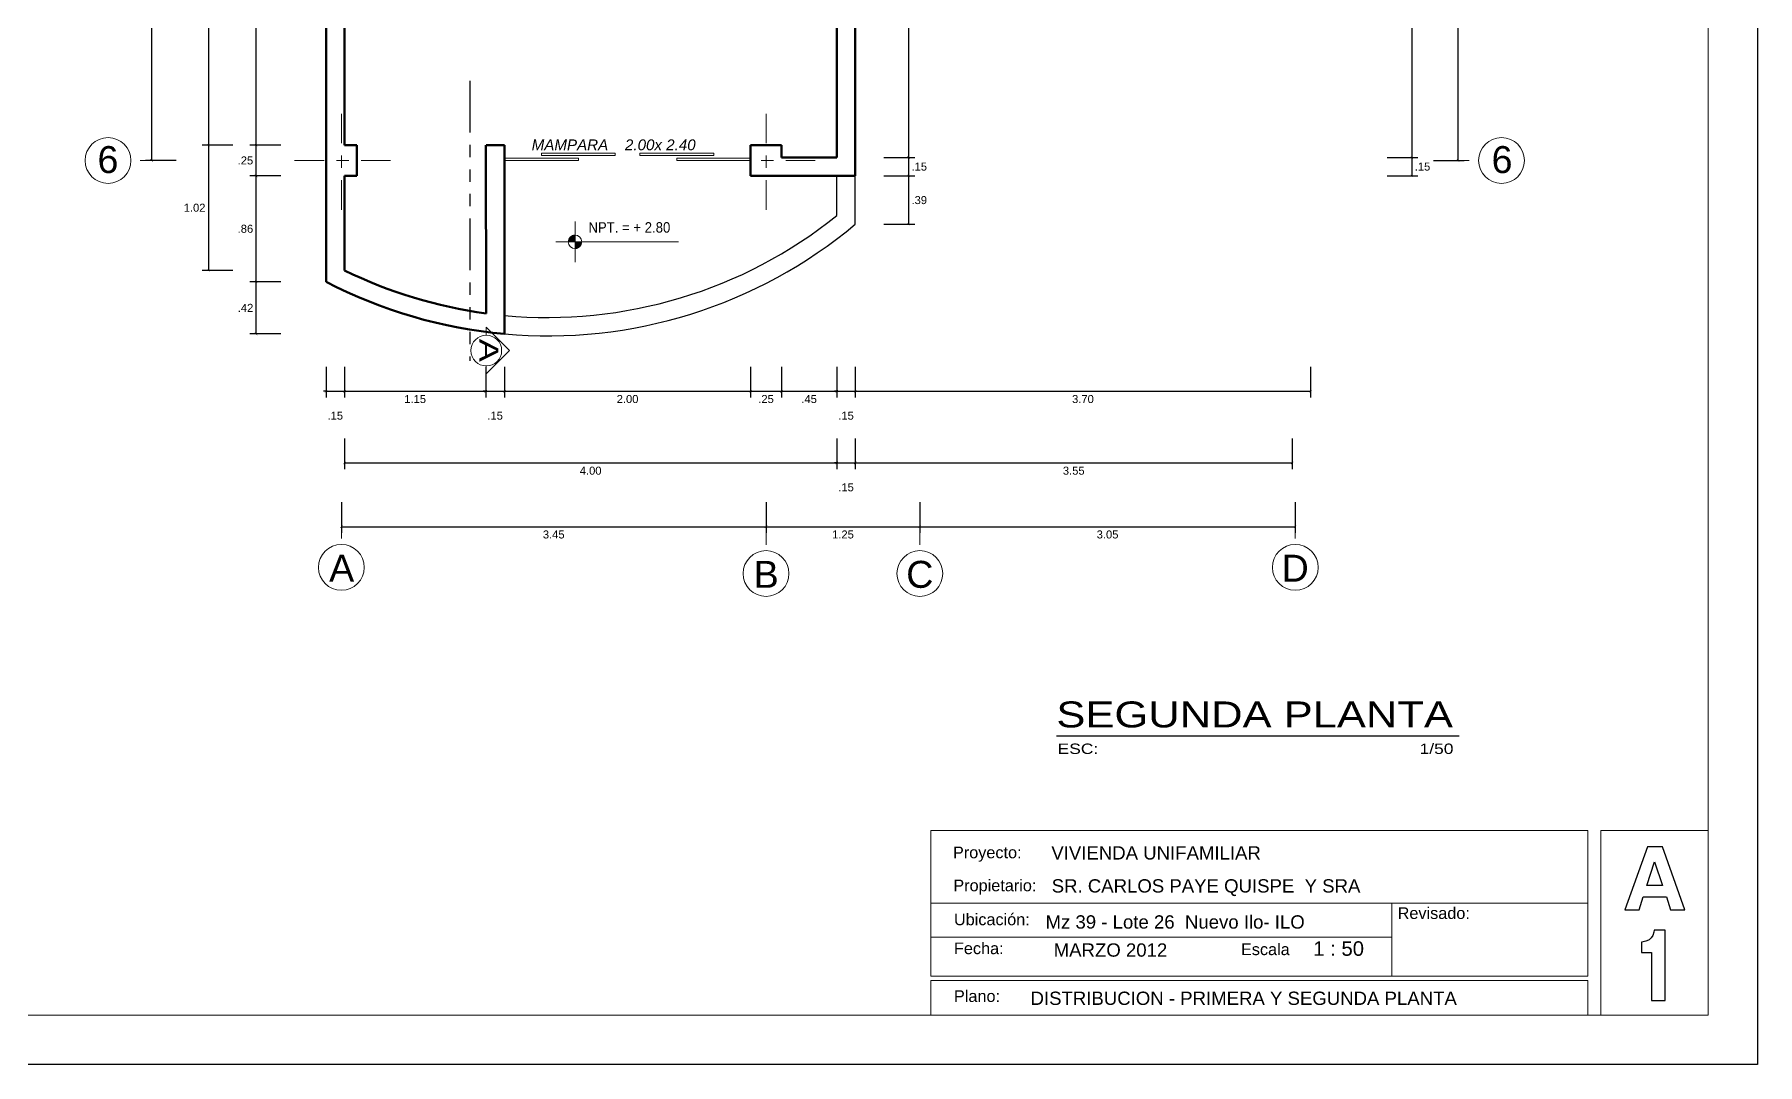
# Model space of a CAD drawing. Header units: millimetres. Extents: x 2033 to 2295, y 1536 to 1691.
# Drawn here: x 2119.31 to 2133.31, y 1610.58 to 1618.94 of the extents above; entities that cross this region are included whole.
import ezdxf

# ---------------------------------------------------------------- set-up
doc = ezdxf.new("R2010")
doc.units = ezdxf.units.MM
doc.linetypes.add('ACAD_ISO06W100', pattern=[36, 24, -3, 0, -3, 0, -3, 0, -3])
doc.linetypes.add('ACAD_ISO10W100', pattern=[18, 12, -3, 0, -3])
doc.layers.get('Defpoints').update_dxf_attribs({"color": 164})
for name, color, linetype, lineweight in [('cotas', 251, 'Continuous', 15), ('Detalles', 245, 'Continuous', 13), ('Ejes', 65, 'ACAD_ISO10W100', 15), ('muroalto', 12, 'Continuous', 50), ('MUROS BAJOS', 80, 'Continuous', 25), ('NPT', 63, 'Continuous', 15), ('Texto S.', 7, 'Continuous', 30), ('TEXTOS', 7, 'Continuous', 5), ('UNO', 254, 'Continuous', 9)]:
    doc.layers.add(name, color=color, linetype=linetype, lineweight=lineweight)
doc.styles.add('ARDELG', font='arial.ttf', dxfattribs={"width": 0.9, "height": 0.1})
doc.styles.add('ARIAL', font='arial.ttf', dxfattribs={"width": 1.3, "height": 0.1})
doc.styles.add('Comic- Taller', font='comic.ttf', dxfattribs={"height": 0.09})
doc.styles.add('Micky-Arial', font='arial.ttf', dxfattribs={"width": 1.5, "height": 0.125})
doc.styles.add('Sta. Luisa 75 delg', font='arial.ttf', dxfattribs={"width": 1.2, "height": 0.1})
doc.styles.get("Standard").update_dxf_attribs({"font": 'arial.ttf'})
doc.dimstyles.new('Aritek', dxfattribs={"dimtxt": 0.065, "dimasz": 0.02, "dimexe": 0.05, "dimexo": 0.15, "dimgap": 0.03, "dimtad": 2, "dimtih": 1, "dimtoh": 1, "dimzin": 4, "dimdsep": 46, "dimtxsty": 'Standard', "dimblk": 'ARCHTICK', "dimcen": 0.1, "dimclrt": 7, "dimadec": 0, "dimazin": 0, "dimtfac": 1, "dimtmove": 2, "dimatfit": 1, "dimldrblk": 'DOTSMALL', "dimfxl": 0.2, "dimfxlon": 1, "dimarcsym": 0})

# ---------------------------------------------------------------- blocks, each defined once
blk = doc.blocks.new('_ArchTick')
at = {"color": 0, "linetype": 'ByBlock', "const_width": 0.15}
blk.add_lwpolyline([(-0.5, -0.5), (0.5, 0.5)], dxfattribs=at)
blk = doc.blocks.new('*D63')
at = {"layer": 'cotas', "color": 0, "lineweight": -2, "transparency": 16777216}
for p, q in [((2121.31, 1616.936), (2121.06, 1616.936)), ((2121.11, 1616.512), (2121.11, 1616.936)), ((2121.31, 1616.512), (2121.06, 1616.512))]:
    blk.add_line(p, q, dxfattribs=at)
at = {"layer": 'Defpoints', "color": 0, "transparency": 16777216}
for p in [(2121.11, 1616.936), (2121.678, 1616.936), (2123.128, 1616.512)]:
    blk.add_point(p, dxfattribs=at)
at = {"layer": 'cotas', "color": 0, "lineweight": -2, "transparency": 16777216, "xscale": 0.02, "yscale": 0.02, "zscale": 0.02}
for p, rotation in [((2121.11, 1616.936), 90), ((2121.11, 1616.512), 270)]:
    blk.add_blockref('_ArchTick', p, dxfattribs=dict(at, rotation=rotation))
at = {"layer": 'cotas', "color": 7, "transparency": 16777216, "insert": (2121.024, 1616.724), "char_height": 0.065, "attachment_point": 5}
blk.add_mtext('.42', dxfattribs=at)
blk = doc.blocks.new('_DotSmall')
at = {"color": 0, "linetype": 'ByBlock', "const_width": 0.5}
blk.add_lwpolyline([(-0.0625, 0, 1), (0.0625, 0, 1)], format="xyb", close=True, dxfattribs=at)
blk = doc.blocks.new('*D64')
at = {"layer": 'cotas', "color": 0, "lineweight": -2, "transparency": 16777216}
for p, q in [((2121.31, 1617.796), (2121.06, 1617.796)), ((2121.11, 1616.936), (2121.11, 1617.796)), ((2121.31, 1616.936), (2121.06, 1616.936))]:
    blk.add_line(p, q, dxfattribs=at)
at = {"layer": 'Defpoints', "color": 0, "transparency": 16777216}
for p in [(2121.11, 1617.796), (2121.828, 1617.796), (2121.678, 1616.936)]:
    blk.add_point(p, dxfattribs=at)
at = {"layer": 'cotas', "color": 0, "lineweight": -2, "transparency": 16777216, "xscale": 0.02, "yscale": 0.02, "zscale": 0.02}
for p, rotation in [((2121.11, 1617.796), 90), ((2121.11, 1616.936), 270)]:
    blk.add_blockref('_ArchTick', p, dxfattribs=dict(at, rotation=rotation))
at = {"layer": 'cotas', "color": 7, "transparency": 16777216, "insert": (2121.023, 1617.366), "char_height": 0.065, "attachment_point": 5}
blk.add_mtext('.86', dxfattribs=at)
blk = doc.blocks.new('*D65')
at = {"layer": 'cotas', "color": 0, "lineweight": -2, "transparency": 16777216}
for p, q in [((2121.31, 1618.046), (2121.06, 1618.046)), ((2121.11, 1617.796), (2121.11, 1618.046)), ((2121.31, 1617.796), (2121.06, 1617.796))]:
    blk.add_line(p, q, dxfattribs=at)
at = {"layer": 'Defpoints', "color": 0, "transparency": 16777216}
for p in [(2121.11, 1618.046), (2121.878, 1618.046), (2121.828, 1617.796)]:
    blk.add_point(p, dxfattribs=at)
at = {"layer": 'cotas', "color": 0, "lineweight": -2, "transparency": 16777216, "xscale": 0.02, "yscale": 0.02, "zscale": 0.02}
for p, rotation in [((2121.11, 1618.046), 90), ((2121.11, 1617.796), 270)]:
    blk.add_blockref('_ArchTick', p, dxfattribs=dict(at, rotation=rotation))
at = {"layer": 'cotas', "color": 7, "transparency": 16777216, "insert": (2121.023, 1617.921), "char_height": 0.065, "attachment_point": 5}
blk.add_mtext('.25', dxfattribs=at)
blk = doc.blocks.new('*D66')
at = {"layer": 'cotas', "color": 0, "lineweight": -2, "transparency": 16777216}
for p, q in [((2121.31, 1620.976), (2121.06, 1620.976)), ((2121.11, 1618.046), (2121.11, 1620.976)), ((2121.31, 1618.046), (2121.06, 1618.046))]:
    blk.add_line(p, q, dxfattribs=at)
at = {"layer": 'Defpoints', "color": 0, "transparency": 16777216}
for p in [(2121.11, 1620.976), (2121.932, 1620.976), (2121.878, 1618.046)]:
    blk.add_point(p, dxfattribs=at)
at = {"layer": 'cotas', "color": 0, "lineweight": -2, "transparency": 16777216, "xscale": 0.02, "yscale": 0.02, "zscale": 0.02}
for p, rotation in [((2121.11, 1620.976), 90), ((2121.11, 1618.046), 270)]:
    blk.add_blockref('_ArchTick', p, dxfattribs=dict(at, rotation=rotation))
at = {"layer": 'cotas', "color": 7, "transparency": 16777216, "insert": (2120.995, 1619.511), "char_height": 0.065, "attachment_point": 5}
blk.add_mtext('2.93', dxfattribs=at)
blk = doc.blocks.new('*D93')
at = {"layer": 'cotas', "color": 0, "lineweight": -2, "transparency": 16777216}
for p, q in [((2126.211, 1620.476), (2126.461, 1620.476)), ((2126.411, 1620.476), (2126.411, 1617.946)), ((2126.211, 1617.946), (2126.461, 1617.946))]:
    blk.add_line(p, q, dxfattribs=at)
at = {"layer": 'Defpoints', "color": 0, "transparency": 16777216}
for p in [(2125.978, 1620.476), (2125.828, 1617.946), (2126.411, 1617.946)]:
    blk.add_point(p, dxfattribs=at)
at = {"layer": 'cotas', "color": 0, "lineweight": -2, "transparency": 16777216, "xscale": 0.02, "yscale": 0.02, "zscale": 0.02}
for p, rotation in [((2126.411, 1620.476), 90), ((2126.411, 1617.946), 270)]:
    blk.add_blockref('_ArchTick', p, dxfattribs=dict(at, rotation=rotation))
at = {"layer": 'cotas', "color": 7, "transparency": 16777216, "insert": (2126.526, 1619.211), "char_height": 0.065, "attachment_point": 5}
blk.add_mtext('2.53', dxfattribs=at)
blk = doc.blocks.new('*D94')
at = {"layer": 'cotas', "color": 0, "lineweight": -2, "transparency": 16777216}
for p, q in [((2126.211, 1617.946), (2126.461, 1617.946)), ((2126.411, 1617.946), (2126.411, 1617.796)), ((2126.211, 1617.796), (2126.461, 1617.796))]:
    blk.add_line(p, q, dxfattribs=at)
at = {"layer": 'Defpoints', "color": 0, "transparency": 16777216}
for p in [(2125.828, 1617.946), (2125.978, 1617.796), (2126.411, 1617.796)]:
    blk.add_point(p, dxfattribs=at)
at = {"layer": 'cotas', "color": 0, "lineweight": -2, "transparency": 16777216, "xscale": 0.02, "yscale": 0.02, "zscale": 0.02}
for p, rotation in [((2126.411, 1617.946), 90), ((2126.411, 1617.796), 270)]:
    blk.add_blockref('_ArchTick', p, dxfattribs=dict(at, rotation=rotation))
at = {"layer": 'cotas', "color": 7, "transparency": 16777216, "insert": (2126.498, 1617.871), "char_height": 0.065, "attachment_point": 5}
blk.add_mtext('.15', dxfattribs=at)
blk = doc.blocks.new('*D95')
at = {"layer": 'cotas', "color": 0, "lineweight": -2, "transparency": 16777216}
for p, q in [((2126.211, 1617.796), (2126.461, 1617.796)), ((2126.411, 1617.796), (2126.411, 1617.403)), ((2126.211, 1617.403), (2126.461, 1617.403))]:
    blk.add_line(p, q, dxfattribs=at)
at = {"layer": 'Defpoints', "color": 0, "transparency": 16777216}
for p in [(2125.978, 1617.796), (2125.978, 1617.403), (2126.411, 1617.403)]:
    blk.add_point(p, dxfattribs=at)
at = {"layer": 'cotas', "color": 0, "lineweight": -2, "transparency": 16777216, "xscale": 0.02, "yscale": 0.02, "zscale": 0.02}
for p, rotation in [((2126.411, 1617.796), 90), ((2126.411, 1617.403), 270)]:
    blk.add_blockref('_ArchTick', p, dxfattribs=dict(at, rotation=rotation))
at = {"layer": 'cotas', "color": 7, "transparency": 16777216, "insert": (2126.498, 1617.599), "char_height": 0.065, "attachment_point": 5}
blk.add_mtext('.39', dxfattribs=at)
blk = doc.blocks.new('*D162')
at = {"layer": 'cotas', "color": 0, "lineweight": -2, "transparency": 16777216}
for p, q in [((2120.922, 1625.236), (2120.672, 1625.236)), ((2120.722, 1625.236), (2120.722, 1618.046)), ((2120.922, 1618.046), (2120.672, 1618.046))]:
    blk.add_line(p, q, dxfattribs=at)
at = {"layer": 'Defpoints', "color": 0, "transparency": 16777216}
for p in [(2121.928, 1625.236), (2120.722, 1618.046), (2121.828, 1618.046)]:
    blk.add_point(p, dxfattribs=at)
at = {"layer": 'cotas', "color": 0, "lineweight": -2, "transparency": 16777216, "xscale": 0.02, "yscale": 0.02, "zscale": 0.02}
for p, rotation in [((2120.722, 1625.236), 90), ((2120.722, 1618.046), 270)]:
    blk.add_blockref('_ArchTick', p, dxfattribs=dict(at, rotation=rotation))
at = {"layer": 'cotas', "color": 7, "transparency": 16777216, "insert": (2120.607, 1621.641), "char_height": 0.065, "attachment_point": 5}
blk.add_mtext('7.19', dxfattribs=at)
blk = doc.blocks.new('*D163')
at = {"layer": 'cotas', "color": 0, "lineweight": -2, "transparency": 16777216}
for p, q in [((2120.922, 1618.046), (2120.672, 1618.046)), ((2120.722, 1618.046), (2120.722, 1617.028)), ((2120.922, 1617.028), (2120.672, 1617.028))]:
    blk.add_line(p, q, dxfattribs=at)
at = {"layer": 'Defpoints', "color": 0, "transparency": 16777216}
for p in [(2121.828, 1618.046), (2120.722, 1617.028), (2121.828, 1617.028)]:
    blk.add_point(p, dxfattribs=at)
at = {"layer": 'cotas', "color": 0, "lineweight": -2, "transparency": 16777216, "xscale": 0.02, "yscale": 0.02, "zscale": 0.02}
for p, rotation in [((2120.722, 1618.046), 90), ((2120.722, 1617.028), 270)]:
    blk.add_blockref('_ArchTick', p, dxfattribs=dict(at, rotation=rotation))
at = {"layer": 'cotas', "color": 7, "transparency": 16777216, "insert": (2120.61, 1617.537), "char_height": 0.065, "attachment_point": 5}
blk.add_mtext('1.02', dxfattribs=at)
blk = doc.blocks.new('*D175')
at = {"layer": 'cotas', "color": 0, "lineweight": -2, "transparency": 16777216}
for p, q in [((2130.3, 1620.476), (2130.55, 1620.476)), ((2130.5, 1620.476), (2130.5, 1617.946)), ((2130.3, 1617.946), (2130.55, 1617.946))]:
    blk.add_line(p, q, dxfattribs=at)
at = {"layer": 'Defpoints', "color": 0, "transparency": 16777216}
for p in [(2129.528, 1620.476), (2125.828, 1617.946), (2130.5, 1617.946)]:
    blk.add_point(p, dxfattribs=at)
at = {"layer": 'cotas', "color": 0, "lineweight": -2, "transparency": 16777216, "xscale": 0.02, "yscale": 0.02, "zscale": 0.02}
for p, rotation in [((2130.5, 1620.476), 90), ((2130.5, 1617.946), 270)]:
    blk.add_blockref('_ArchTick', p, dxfattribs=dict(at, rotation=rotation))
at = {"layer": 'cotas', "color": 7, "transparency": 16777216, "insert": (2130.615, 1619.211), "char_height": 0.065, "attachment_point": 5}
blk.add_mtext('2.53', dxfattribs=at)
blk = doc.blocks.new('*D176')
at = {"layer": 'cotas', "color": 0, "lineweight": -2, "transparency": 16777216}
for p, q in [((2130.3, 1617.946), (2130.55, 1617.946)), ((2130.5, 1617.946), (2130.5, 1617.796)), ((2130.3, 1617.796), (2130.55, 1617.796))]:
    blk.add_line(p, q, dxfattribs=at)
at = {"layer": 'Defpoints', "color": 0, "transparency": 16777216}
for p in [(2125.828, 1617.946), (2125.978, 1617.796), (2130.5, 1617.796)]:
    blk.add_point(p, dxfattribs=at)
at = {"layer": 'cotas', "color": 0, "lineweight": -2, "transparency": 16777216, "xscale": 0.02, "yscale": 0.02, "zscale": 0.02}
for p, rotation in [((2130.5, 1617.946), 90), ((2130.5, 1617.796), 270)]:
    blk.add_blockref('_ArchTick', p, dxfattribs=dict(at, rotation=rotation))
at = {"layer": 'cotas', "color": 7, "transparency": 16777216, "insert": (2130.587, 1617.871), "char_height": 0.065, "attachment_point": 5}
blk.add_mtext('.15', dxfattribs=at)
blk = doc.blocks.new('*D211')
at = {"layer": 'cotas', "color": 0, "lineweight": -2, "transparency": 16777216}
for p, q in [((2121.678, 1616.246), (2121.678, 1615.996)), ((2121.828, 1616.246), (2121.828, 1615.996)), ((2121.678, 1616.046), (2121.658, 1616.046)), ((2121.678, 1616.046), (2121.828, 1616.046)), ((2121.828, 1616.046), (2121.848, 1616.046))]:
    blk.add_line(p, q, dxfattribs=at)
at = {"layer": 'Defpoints', "color": 0, "transparency": 16777216}
for p in [(2121.828, 1617.028), (2121.678, 1616.936), (2121.828, 1616.046)]:
    blk.add_point(p, dxfattribs=at)
at = {"layer": 'cotas', "color": 0, "lineweight": -2, "transparency": 16777216, "xscale": 0.02, "yscale": 0.02, "zscale": 0.02}
blk.add_blockref('_ArchTick', (2121.678, 1616.046), dxfattribs=at)
at = {"layer": 'cotas', "color": 0, "lineweight": -2, "transparency": 16777216, "xscale": 0.02, "yscale": 0.02, "zscale": 0.02, "rotation": 180}
blk.add_blockref('_ArchTick', (2121.828, 1616.046), dxfattribs=at)
at = {"layer": 'cotas', "color": 7, "transparency": 16777216, "insert": (2121.753, 1615.848), "char_height": 0.065, "attachment_point": 5}
blk.add_mtext('.15', dxfattribs=at)
blk = doc.blocks.new('*D212')
at = {"layer": 'cotas', "color": 0, "lineweight": -2, "transparency": 16777216}
for p, q in [((2121.828, 1616.246), (2121.828, 1615.996)), ((2122.976, 1616.246), (2122.976, 1615.996)), ((2121.828, 1616.046), (2122.976, 1616.046))]:
    blk.add_line(p, q, dxfattribs=at)
at = {"layer": 'Defpoints', "color": 0, "transparency": 16777216}
for p in [(2122.976, 1618.046), (2121.828, 1617.028), (2122.976, 1616.046)]:
    blk.add_point(p, dxfattribs=at)
at = {"layer": 'cotas', "color": 0, "lineweight": -2, "transparency": 16777216, "xscale": 0.02, "yscale": 0.02, "zscale": 0.02, "rotation": 180}
blk.add_blockref('_ArchTick', (2121.828, 1616.046), dxfattribs=at)
at = {"layer": 'cotas', "color": 0, "lineweight": -2, "transparency": 16777216, "xscale": 0.02, "yscale": 0.02, "zscale": 0.02}
blk.add_blockref('_ArchTick', (2122.976, 1616.046), dxfattribs=at)
at = {"layer": 'cotas', "color": 7, "transparency": 16777216, "insert": (2122.402, 1615.983), "char_height": 0.065, "attachment_point": 5}
blk.add_mtext('1.15', dxfattribs=at)
blk = doc.blocks.new('*D213')
at = {"layer": 'cotas', "color": 0, "lineweight": -2, "transparency": 16777216}
for p, q in [((2122.976, 1616.246), (2122.976, 1615.996)), ((2123.128, 1616.246), (2123.128, 1615.996)), ((2122.976, 1616.046), (2122.956, 1616.046)), ((2122.976, 1616.046), (2123.128, 1616.046)), ((2123.128, 1616.046), (2123.148, 1616.046))]:
    blk.add_line(p, q, dxfattribs=at)
at = {"layer": 'Defpoints', "color": 0, "transparency": 16777216}
for p in [(2122.976, 1618.046), (2123.128, 1618.046), (2123.128, 1616.046)]:
    blk.add_point(p, dxfattribs=at)
at = {"layer": 'cotas', "color": 0, "lineweight": -2, "transparency": 16777216, "xscale": 0.02, "yscale": 0.02, "zscale": 0.02}
blk.add_blockref('_ArchTick', (2122.976, 1616.046), dxfattribs=at)
at = {"layer": 'cotas', "color": 0, "lineweight": -2, "transparency": 16777216, "xscale": 0.02, "yscale": 0.02, "zscale": 0.02, "rotation": 180}
blk.add_blockref('_ArchTick', (2123.128, 1616.046), dxfattribs=at)
at = {"layer": 'cotas', "color": 7, "transparency": 16777216, "insert": (2123.052, 1615.848), "char_height": 0.065, "attachment_point": 5}
blk.add_mtext('.15', dxfattribs=at)
blk = doc.blocks.new('*D214')
at = {"layer": 'cotas', "color": 0, "lineweight": -2, "transparency": 16777216}
for p, q in [((2123.128, 1616.246), (2123.128, 1615.996)), ((2125.128, 1616.246), (2125.128, 1615.996)), ((2123.128, 1616.046), (2125.128, 1616.046))]:
    blk.add_line(p, q, dxfattribs=at)
at = {"layer": 'Defpoints', "color": 0, "transparency": 16777216}
for p in [(2123.128, 1618.046), (2125.128, 1617.796), (2125.128, 1616.046)]:
    blk.add_point(p, dxfattribs=at)
at = {"layer": 'cotas', "color": 0, "lineweight": -2, "transparency": 16777216, "xscale": 0.02, "yscale": 0.02, "zscale": 0.02, "rotation": 180}
blk.add_blockref('_ArchTick', (2123.128, 1616.046), dxfattribs=at)
at = {"layer": 'cotas', "color": 0, "lineweight": -2, "transparency": 16777216, "xscale": 0.02, "yscale": 0.02, "zscale": 0.02}
blk.add_blockref('_ArchTick', (2125.128, 1616.046), dxfattribs=at)
at = {"layer": 'cotas', "color": 7, "transparency": 16777216, "insert": (2124.128, 1615.983), "char_height": 0.065, "attachment_point": 5}
blk.add_mtext('2.00', dxfattribs=at)
blk = doc.blocks.new('*D215')
at = {"layer": 'cotas', "color": 0, "lineweight": -2, "transparency": 16777216}
for p, q in [((2125.128, 1616.246), (2125.128, 1615.996)), ((2125.378, 1616.246), (2125.378, 1615.996)), ((2125.128, 1616.046), (2125.378, 1616.046))]:
    blk.add_line(p, q, dxfattribs=at)
at = {"layer": 'Defpoints', "color": 0, "transparency": 16777216}
for p in [(2125.378, 1618.046), (2125.128, 1617.796), (2125.378, 1616.046)]:
    blk.add_point(p, dxfattribs=at)
at = {"layer": 'cotas', "color": 0, "lineweight": -2, "transparency": 16777216, "xscale": 0.02, "yscale": 0.02, "zscale": 0.02, "rotation": 180}
blk.add_blockref('_ArchTick', (2125.128, 1616.046), dxfattribs=at)
at = {"layer": 'cotas', "color": 0, "lineweight": -2, "transparency": 16777216, "xscale": 0.02, "yscale": 0.02, "zscale": 0.02}
blk.add_blockref('_ArchTick', (2125.378, 1616.046), dxfattribs=at)
at = {"layer": 'cotas', "color": 7, "transparency": 16777216, "insert": (2125.253, 1615.983), "char_height": 0.065, "attachment_point": 5}
blk.add_mtext('.25', dxfattribs=at)
blk = doc.blocks.new('*D216')
at = {"layer": 'cotas', "color": 0, "lineweight": -2, "transparency": 16777216}
for p, q in [((2125.378, 1616.246), (2125.378, 1615.996)), ((2125.828, 1616.246), (2125.828, 1615.996)), ((2125.378, 1616.046), (2125.828, 1616.046))]:
    blk.add_line(p, q, dxfattribs=at)
at = {"layer": 'Defpoints', "color": 0, "transparency": 16777216}
for p in [(2125.378, 1618.046), (2125.828, 1617.946), (2125.828, 1616.046)]:
    blk.add_point(p, dxfattribs=at)
at = {"layer": 'cotas', "color": 0, "lineweight": -2, "transparency": 16777216, "xscale": 0.02, "yscale": 0.02, "zscale": 0.02, "rotation": 180}
blk.add_blockref('_ArchTick', (2125.378, 1616.046), dxfattribs=at)
at = {"layer": 'cotas', "color": 0, "lineweight": -2, "transparency": 16777216, "xscale": 0.02, "yscale": 0.02, "zscale": 0.02}
blk.add_blockref('_ArchTick', (2125.828, 1616.046), dxfattribs=at)
at = {"layer": 'cotas', "color": 7, "transparency": 16777216, "insert": (2125.603, 1615.983), "char_height": 0.065, "attachment_point": 5}
blk.add_mtext('.45', dxfattribs=at)
blk = doc.blocks.new('*D217')
at = {"layer": 'cotas', "color": 0, "lineweight": -2, "transparency": 16777216}
for p, q in [((2125.828, 1616.246), (2125.828, 1615.996)), ((2125.978, 1616.246), (2125.978, 1615.996)), ((2125.828, 1616.046), (2125.808, 1616.046)), ((2125.828, 1616.046), (2125.978, 1616.046)), ((2125.978, 1616.046), (2125.998, 1616.046))]:
    blk.add_line(p, q, dxfattribs=at)
at = {"layer": 'Defpoints', "color": 0, "transparency": 16777216}
for p in [(2125.828, 1617.946), (2125.978, 1617.796), (2125.978, 1616.046)]:
    blk.add_point(p, dxfattribs=at)
at = {"layer": 'cotas', "color": 0, "lineweight": -2, "transparency": 16777216, "xscale": 0.02, "yscale": 0.02, "zscale": 0.02}
blk.add_blockref('_ArchTick', (2125.828, 1616.046), dxfattribs=at)
at = {"layer": 'cotas', "color": 0, "lineweight": -2, "transparency": 16777216, "xscale": 0.02, "yscale": 0.02, "zscale": 0.02, "rotation": 180}
blk.add_blockref('_ArchTick', (2125.978, 1616.046), dxfattribs=at)
at = {"layer": 'cotas', "color": 7, "transparency": 16777216, "insert": (2125.903, 1615.848), "char_height": 0.065, "attachment_point": 5}
blk.add_mtext('.15', dxfattribs=at)
blk = doc.blocks.new('*D218')
at = {"layer": 'cotas', "color": 0, "lineweight": -2, "transparency": 16777216}
for p, q in [((2125.978, 1616.246), (2125.978, 1615.996)), ((2129.678, 1616.246), (2129.678, 1615.996)), ((2125.978, 1616.046), (2129.678, 1616.046))]:
    blk.add_line(p, q, dxfattribs=at)
at = {"layer": 'Defpoints', "color": 0, "transparency": 16777216}
for p in [(2129.678, 1620.476), (2125.978, 1617.796), (2129.678, 1616.046)]:
    blk.add_point(p, dxfattribs=at)
at = {"layer": 'cotas', "color": 0, "lineweight": -2, "transparency": 16777216, "xscale": 0.02, "yscale": 0.02, "zscale": 0.02, "rotation": 180}
blk.add_blockref('_ArchTick', (2125.978, 1616.046), dxfattribs=at)
at = {"layer": 'cotas', "color": 0, "lineweight": -2, "transparency": 16777216, "xscale": 0.02, "yscale": 0.02, "zscale": 0.02}
blk.add_blockref('_ArchTick', (2129.678, 1616.046), dxfattribs=at)
at = {"layer": 'cotas', "color": 7, "transparency": 16777216, "insert": (2127.828, 1615.983), "char_height": 0.065, "attachment_point": 5}
blk.add_mtext('3.70', dxfattribs=at)
blk = doc.blocks.new('*D219')
at = {"layer": 'cotas', "color": 0, "lineweight": -2, "transparency": 16777216}
for p, q in [((2121.828, 1615.664), (2121.828, 1615.414)), ((2125.828, 1615.664), (2125.828, 1615.414)), ((2121.828, 1615.464), (2125.828, 1615.464))]:
    blk.add_line(p, q, dxfattribs=at)
at = {"layer": 'Defpoints', "color": 0, "transparency": 16777216}
for p in [(2125.828, 1617.946), (2121.828, 1617.028), (2125.828, 1615.464)]:
    blk.add_point(p, dxfattribs=at)
at = {"layer": 'cotas', "color": 0, "lineweight": -2, "transparency": 16777216, "xscale": 0.02, "yscale": 0.02, "zscale": 0.02, "rotation": 180}
blk.add_blockref('_ArchTick', (2121.828, 1615.464), dxfattribs=at)
at = {"layer": 'cotas', "color": 0, "lineweight": -2, "transparency": 16777216, "xscale": 0.02, "yscale": 0.02, "zscale": 0.02}
blk.add_blockref('_ArchTick', (2125.828, 1615.464), dxfattribs=at)
at = {"layer": 'cotas', "color": 7, "transparency": 16777216, "insert": (2123.828, 1615.401), "char_height": 0.065, "attachment_point": 5}
blk.add_mtext('4.00', dxfattribs=at)
blk = doc.blocks.new('*D220')
at = {"layer": 'cotas', "color": 0, "lineweight": -2, "transparency": 16777216}
for p, q in [((2125.828, 1615.664), (2125.828, 1615.414)), ((2125.978, 1615.664), (2125.978, 1615.414)), ((2125.828, 1615.464), (2125.808, 1615.464)), ((2125.828, 1615.464), (2125.978, 1615.464)), ((2125.978, 1615.464), (2125.998, 1615.464))]:
    blk.add_line(p, q, dxfattribs=at)
at = {"layer": 'Defpoints', "color": 0, "transparency": 16777216}
for p in [(2125.828, 1617.946), (2125.978, 1617.796), (2125.978, 1615.464)]:
    blk.add_point(p, dxfattribs=at)
at = {"layer": 'cotas', "color": 0, "lineweight": -2, "transparency": 16777216, "xscale": 0.02, "yscale": 0.02, "zscale": 0.02}
blk.add_blockref('_ArchTick', (2125.828, 1615.464), dxfattribs=at)
at = {"layer": 'cotas', "color": 0, "lineweight": -2, "transparency": 16777216, "xscale": 0.02, "yscale": 0.02, "zscale": 0.02, "rotation": 180}
blk.add_blockref('_ArchTick', (2125.978, 1615.464), dxfattribs=at)
at = {"layer": 'cotas', "color": 7, "transparency": 16777216, "insert": (2125.903, 1615.266), "char_height": 0.065, "attachment_point": 5}
blk.add_mtext('.15', dxfattribs=at)
blk = doc.blocks.new('*D221')
at = {"layer": 'cotas', "color": 0, "lineweight": -2, "transparency": 16777216}
for p, q in [((2125.978, 1615.664), (2125.978, 1615.414)), ((2129.528, 1615.664), (2129.528, 1615.414)), ((2125.978, 1615.464), (2129.528, 1615.464))]:
    blk.add_line(p, q, dxfattribs=at)
at = {"layer": 'Defpoints', "color": 0, "transparency": 16777216}
for p in [(2129.528, 1620.626), (2125.978, 1617.796), (2129.528, 1615.464)]:
    blk.add_point(p, dxfattribs=at)
at = {"layer": 'cotas', "color": 0, "lineweight": -2, "transparency": 16777216, "xscale": 0.02, "yscale": 0.02, "zscale": 0.02, "rotation": 180}
blk.add_blockref('_ArchTick', (2125.978, 1615.464), dxfattribs=at)
at = {"layer": 'cotas', "color": 0, "lineweight": -2, "transparency": 16777216, "xscale": 0.02, "yscale": 0.02, "zscale": 0.02}
blk.add_blockref('_ArchTick', (2129.528, 1615.464), dxfattribs=at)
at = {"layer": 'cotas', "color": 7, "transparency": 16777216, "insert": (2127.753, 1615.401), "char_height": 0.065, "attachment_point": 5}
blk.add_mtext('3.55', dxfattribs=at)
blk = doc.blocks.new('*D226')
at = {"layer": 'cotas', "color": 0, "lineweight": -2, "transparency": 16777216}
for p, q in [((2120.461, 1621.101), (2120.211, 1621.101)), ((2120.261, 1621.101), (2120.261, 1617.921)), ((2120.461, 1617.921), (2120.211, 1617.921))]:
    blk.add_line(p, q, dxfattribs=at)
at = {"layer": 'Defpoints', "color": 0, "transparency": 16777216}
for p in [(2121.403, 1621.101), (2120.261, 1617.921), (2121.403, 1617.921)]:
    blk.add_point(p, dxfattribs=at)
at = {"layer": 'cotas', "color": 0, "lineweight": -2, "transparency": 16777216, "xscale": 0.02, "yscale": 0.02, "zscale": 0.02}
for p, rotation in [((2120.261, 1621.101), 90), ((2120.261, 1617.921), 270)]:
    blk.add_blockref('_ArchTick', p, dxfattribs=dict(at, rotation=rotation))
at = {"layer": 'cotas', "color": 7, "transparency": 16777216, "insert": (2120.146, 1619.511), "char_height": 0.065, "attachment_point": 5}
blk.add_mtext('3.18', dxfattribs=at)
blk = doc.blocks.new('*D234')
at = {"layer": 'cotas', "color": 0, "lineweight": -2, "transparency": 16777216}
for p, q in [((2130.675, 1621.101), (2130.925, 1621.101)), ((2130.875, 1621.101), (2130.875, 1617.921)), ((2130.675, 1617.921), (2130.925, 1617.921))]:
    blk.add_line(p, q, dxfattribs=at)
at = {"layer": 'Defpoints', "color": 0, "transparency": 16777216}
for p in [(2129.953, 1621.101), (2125.653, 1617.921), (2130.875, 1617.921)]:
    blk.add_point(p, dxfattribs=at)
at = {"layer": 'cotas', "color": 0, "lineweight": -2, "transparency": 16777216, "xscale": 0.02, "yscale": 0.02, "zscale": 0.02}
for p, rotation in [((2130.875, 1621.101), 90), ((2130.875, 1617.921), 270)]:
    blk.add_blockref('_ArchTick', p, dxfattribs=dict(at, rotation=rotation))
at = {"layer": 'cotas', "color": 7, "transparency": 16777216, "insert": (2130.99, 1619.511), "char_height": 0.065, "attachment_point": 5}
blk.add_mtext('3.18', dxfattribs=at)
blk = doc.blocks.new('*D235')
at = {"layer": 'cotas', "color": 0, "lineweight": -2, "transparency": 16777216}
for p, q in [((2121.803, 1615.146), (2121.803, 1614.896)), ((2125.253, 1615.146), (2125.253, 1614.896)), ((2121.803, 1614.946), (2125.253, 1614.946))]:
    blk.add_line(p, q, dxfattribs=at)
at = {"layer": 'Defpoints', "color": 0, "transparency": 16777216}
for p in [(2121.803, 1617.521), (2125.253, 1617.521), (2125.253, 1614.946)]:
    blk.add_point(p, dxfattribs=at)
at = {"layer": 'cotas', "color": 0, "lineweight": -2, "transparency": 16777216, "xscale": 0.02, "yscale": 0.02, "zscale": 0.02, "rotation": 180}
blk.add_blockref('_ArchTick', (2121.803, 1614.946), dxfattribs=at)
at = {"layer": 'cotas', "color": 0, "lineweight": -2, "transparency": 16777216, "xscale": 0.02, "yscale": 0.02, "zscale": 0.02}
blk.add_blockref('_ArchTick', (2125.253, 1614.946), dxfattribs=at)
at = {"layer": 'cotas', "color": 7, "transparency": 16777216, "insert": (2123.528, 1614.883), "char_height": 0.065, "attachment_point": 5}
blk.add_mtext('3.45', dxfattribs=at)
blk = doc.blocks.new('*D236')
at = {"layer": 'cotas', "color": 0, "lineweight": -2, "transparency": 16777216}
for p, q in [((2125.253, 1615.146), (2125.253, 1614.896)), ((2126.503, 1615.146), (2126.503, 1614.896)), ((2125.253, 1614.946), (2126.503, 1614.946))]:
    blk.add_line(p, q, dxfattribs=at)
at = {"layer": 'Defpoints', "color": 0, "transparency": 16777216}
for p in [(2126.503, 1620.701), (2125.253, 1617.521), (2126.503, 1614.946)]:
    blk.add_point(p, dxfattribs=at)
at = {"layer": 'cotas', "color": 0, "lineweight": -2, "transparency": 16777216, "xscale": 0.02, "yscale": 0.02, "zscale": 0.02, "rotation": 180}
blk.add_blockref('_ArchTick', (2125.253, 1614.946), dxfattribs=at)
at = {"layer": 'cotas', "color": 0, "lineweight": -2, "transparency": 16777216, "xscale": 0.02, "yscale": 0.02, "zscale": 0.02}
blk.add_blockref('_ArchTick', (2126.503, 1614.946), dxfattribs=at)
at = {"layer": 'cotas', "color": 7, "transparency": 16777216, "insert": (2125.878, 1614.883), "char_height": 0.065, "attachment_point": 5}
blk.add_mtext('1.25', dxfattribs=at)
blk = doc.blocks.new('*D237')
at = {"layer": 'cotas', "color": 0, "lineweight": -2, "transparency": 16777216}
for p, q in [((2126.503, 1615.146), (2126.503, 1614.896)), ((2129.553, 1615.146), (2129.553, 1614.896)), ((2126.503, 1614.946), (2129.553, 1614.946))]:
    blk.add_line(p, q, dxfattribs=at)
at = {"layer": 'Defpoints', "color": 0, "transparency": 16777216}
for p in [(2126.503, 1620.701), (2129.553, 1620.701), (2129.553, 1614.946)]:
    blk.add_point(p, dxfattribs=at)
at = {"layer": 'cotas', "color": 0, "lineweight": -2, "transparency": 16777216, "xscale": 0.02, "yscale": 0.02, "zscale": 0.02, "rotation": 180}
blk.add_blockref('_ArchTick', (2126.503, 1614.946), dxfattribs=at)
at = {"layer": 'cotas', "color": 0, "lineweight": -2, "transparency": 16777216, "xscale": 0.02, "yscale": 0.02, "zscale": 0.02}
blk.add_blockref('_ArchTick', (2129.553, 1614.946), dxfattribs=at)
at = {"layer": 'cotas', "color": 7, "transparency": 16777216, "insert": (2128.028, 1614.883), "char_height": 0.065, "attachment_point": 5}
blk.add_mtext('3.05', dxfattribs=at)
blk = doc.blocks.new('Corte')
at = {"layer": 'TEXTOS', "color": 14, "ltscale": 0.0035}
for p, q in [((0.148, 0.169), (0.338, -0.021)), ((0.148, 0.104), (0.148, 0.169)), ((0.337, -0.021), (0.148, -0.21)), ((0.148, -0.21), (0.148, -0.146))]:
    blk.add_line(p, q, dxfattribs=at)
blk.add_circle((0.148, -0.021), 0.125, dxfattribs=at)

msp = doc.modelspace()

# ---------------------------------------------------------------- hatches: boundary and pattern name
at = {"layer": 'UNO', "ltscale": 0.005}
h = msp.add_hatch(dxfattribs=at)
h.set_pattern_fill('AR-PARQ1', color=21, scale=0.00015, style=0)
h.set_pattern_definition([(90, (1935.152793, 1397.125843), (-0.04572, 0.04572), [0.04572, -0.04572]), (90, (1935.160413, 1397.125843), (-0.04572, 0.04572), [0.04572, -0.04572]), (90, (1935.168033, 1397.125843), (-0.04572, 0.04572), [0.04572, -0.04572]), (90, (1935.175653, 1397.125843), (-0.04572, 0.04572), [0.04572, -0.04572]), (90, (1935.183273, 1397.125843), (-0.04572, 0.04572), [0.04572, -0.04572]), (90, (1935.190893, 1397.125843), (-0.04572, 0.04572), [0.04572, -0.04572]), (90, (1935.198513, 1397.125843), (-0.04572, 0.04572), [0.04572, -0.04572]), (360, (1935.152793, 1397.171563), (0.04572, -0.04572), [0.04572, -0.04572]), (360, (1935.152793, 1397.179183), (0.04572, -0.04572), [0.04572, -0.04572]), (360, (1935.152793, 1397.186803), (0.04572, -0.04572), [0.04572, -0.04572]), (360, (1935.152793, 1397.194423), (0.04572, -0.04572), [0.04572, -0.04572]), (360, (1935.152793, 1397.202043), (0.04572, -0.04572), [0.04572, -0.04572]), (360, (1935.152793, 1397.209663), (0.04572, -0.04572), [0.04572, -0.04572]), (360, (1935.152793, 1397.217283), (0.04572, -0.04572), [0.04572, -0.04572])])
h.paths.add_polyline_path([(2123.701, 1617.26), (2123.701, 1617.315, 0.414214), (2123.646, 1617.26)])
h.paths.add_polyline_path([(2123.701, 1617.26), (2123.701, 1617.205, 0.414214), (2123.756, 1617.26)])

# ---------------------------------------------------------------- linework, layer by layer
at = {"color": 41, "linetype": 'ACAD_ISO06W100', "ltscale": 0.0175}
msp.add_line((2122.846, 1618.569), (2122.846, 1616.295), dxfattribs=at)
for points in [[(2132.347, 1611.835), (2132.381, 1611.94), (2132.568, 1611.94), (2132.602, 1611.835), (2132.719, 1611.835), (2132.536, 1612.345), (2132.414, 1612.345), (2132.232, 1611.835)], [(2132.536, 1612.031), (2132.41, 1612.031), (2132.472, 1612.225)], [(2132.447, 1611.489), (2132.447, 1611.097), (2132.559, 1611.097), (2132.559, 1611.67), (2132.469, 1611.67), (2132.466, 1611.653), (2132.458, 1611.627), (2132.445, 1611.607), (2132.429, 1611.591), (2132.422, 1611.587), (2132.402, 1611.579), (2132.379, 1611.574), (2132.365, 1611.572), (2132.365, 1611.489)]]:
    msp.add_lwpolyline(points, close=True)
at = {"layer": 'Defpoints'}
msp.add_lwpolyline([(2105.309, 1638.22), (2133.309, 1638.22), (2133.309, 1610.578), (2105.309, 1610.578)], close=True, dxfattribs=at)
at = {"layer": 'Detalles'}
for p, q in [((2126.593, 1611.888), (2131.929, 1611.888)), ((2130.337, 1611.888), (2130.337, 1611.297)), ((2126.593, 1611.612), (2130.337, 1611.612)), ((2126.593, 1610.978), (2126.593, 1611.261)), ((2126.593, 1611.261), (2131.929, 1611.261)), ((2126.593, 1610.978), (2131.929, 1610.978))]:
    msp.add_line(p, q, dxfattribs=at)
at = {"layer": 'Detalles', "color": 203}
msp.add_line((2131.929, 1610.978), (2131.929, 1611.261), dxfattribs=at)
at = {"layer": 'Detalles'}
for points in [[(2126.593, 1612.478), (2131.929, 1612.478), (2131.929, 1611.297), (2126.593, 1611.297)], [(2132.909, 1610.978), (2132.035, 1610.978), (2132.035, 1612.478), (2132.909, 1612.478)]]:
    msp.add_lwpolyline(points, close=True, dxfattribs=at)
at = {"layer": 'Ejes', "ltscale": 0.02}
for p, q in [((2121.803, 1617.521), (2121.803, 1618.321)), ((2125.253, 1617.521), (2125.253, 1618.321)), ((2120.409, 1617.921), (2120.093, 1617.921)), ((2122.203, 1617.921), (2121.403, 1617.921)), ((2125.653, 1617.921), (2124.853, 1617.921)), ((2130.727, 1617.921), (2131.043, 1617.921)), ((2121.803, 1615.09), (2121.803, 1614.802)), ((2129.553, 1615.09), (2129.553, 1614.802)), ((2125.253, 1615.04), (2125.253, 1614.752)), ((2126.503, 1615.04), (2126.503, 1614.752))]:
    msp.add_line(p, q, dxfattribs=at)
at = {"layer": 'Ejes', "color": 32, "linetype": 'Continuous'}
for centre in [(2119.907, 1617.921), (2131.229, 1617.921), (2121.803, 1614.616), (2129.553, 1614.616), (2125.253, 1614.566), (2126.503, 1614.566)]:
    msp.add_circle(centre, 0.186, dxfattribs=at)
at = {"layer": 'muroalto', "linetype": 'Continuous', "ltscale": 0.07}
for p, q in [((2121.678, 1635.207), (2121.678, 1616.936)), ((2125.828, 1621.076), (2125.828, 1617.946)), ((2121.828, 1620.976), (2121.828, 1618.046)), ((2125.978, 1620.476), (2125.978, 1617.796)), ((2121.828, 1618.046), (2121.928, 1618.046)), ((2121.928, 1618.046), (2121.928, 1617.796)), ((2122.976, 1618.046), (2122.978, 1616.679)), ((2122.978, 1618.046), (2123.128, 1618.046)), ((2123.128, 1618.046), (2123.128, 1616.512)), ((2125.378, 1618.046), (2125.128, 1618.046)), ((2125.378, 1618.046), (2125.378, 1617.946)), ((2125.378, 1617.946), (2125.828, 1617.946)), ((2121.828, 1617.796), (2121.828, 1617.028)), ((2121.928, 1617.796), (2121.828, 1617.796)), ((2125.128, 1617.796), (2125.978, 1617.796))]:
    msp.add_line(p, q, dxfattribs=at)
for points in [[(2121.678, 1617.796), (2121.678, 1618.046)], [(2125.128, 1618.046), (2125.378, 1618.046)], [(2125.128, 1617.796), (2125.128, 1618.046)]]:
    msp.add_lwpolyline(points, dxfattribs=at)
for radius, start, end in [(3.75, 243.8961, 262.3377), (3.9, 242.5136, 264.8511)]:
    msp.add_arc((2123.478, 1620.396), radius, start, end, dxfattribs=at)
at = {"layer": 'MUROS BAJOS', "linetype": 'Continuous', "ltscale": 0.07}
for p, q in [((2125.828, 1617.474), (2125.828, 1617.796)), ((2125.978, 1617.403), (2125.978, 1617.796))]:
    msp.add_line(p, q, dxfattribs=at)
for radius, start, end in [(3.75, 264.6446, 308.8046), (3.9, 264.8511, 309.8683)]:
    msp.add_arc((2123.478, 1620.396), radius, start, end, dxfattribs=at)
at = {"layer": 'NPT', "lineweight": 30, "ltscale": 0.3}
msp.add_line((2127.612, 1613.247), (2130.886, 1613.247), dxfattribs=at)
at = {"layer": 'NPT'}
msp.add_lwpolyline([(2105.709, 1637.82), (2132.909, 1637.82), (2132.909, 1610.978), (2105.709, 1610.978)], close=True, dxfattribs=at)
at = {"layer": 'UNO', "ltscale": 0.007}
for p, q in [((2123.428, 1617.981), (2124.028, 1617.981)), ((2123.428, 1617.961), (2123.428, 1617.981)), ((2124.028, 1617.961), (2124.028, 1617.981)), ((2124.828, 1617.981), (2124.228, 1617.981)), ((2124.228, 1617.961), (2124.228, 1617.981)), ((2124.828, 1617.961), (2124.828, 1617.981)), ((2123.128, 1617.941), (2123.728, 1617.941)), ((2123.128, 1617.921), (2123.128, 1617.941)), ((2123.128, 1617.921), (2123.728, 1617.921)), ((2123.428, 1617.961), (2124.028, 1617.961)), ((2123.728, 1617.921), (2123.728, 1617.941)), ((2124.828, 1617.961), (2124.228, 1617.961)), ((2125.128, 1617.941), (2124.528, 1617.941)), ((2124.528, 1617.921), (2124.528, 1617.941)), ((2125.128, 1617.921), (2124.528, 1617.921)), ((2125.128, 1617.921), (2125.128, 1617.941))]:
    msp.add_line(p, q, dxfattribs=at)
at = {"layer": 'UNO', "ltscale": 0.005}
for p, q in [((2123.701, 1617.426), (2123.701, 1617.26)), ((2124.541, 1617.26), (2123.545, 1617.26)), ((2123.701, 1617.095), (2123.701, 1617.26))]:
    msp.add_line(p, q, dxfattribs=at)
msp.add_circle((2123.701, 1617.26), 0.055, dxfattribs=at)

# ---------------------------------------------------------------- block references
at = {"layer": 'cotas', "xscale": -1, "rotation": 180}
msp.add_blockref('Corte', (2122.832, 1616.356), dxfattribs=at)

# ---------------------------------------------------------------- texts
at = {"style": 'ARIAL'}
for s, height, p in [('VIVIENDA UNIFAMILIAR', 0.10806, (2127.571, 1612.243)), ('SR. CARLOS PAYE QUISPE  Y SRA', 0.10806, (2127.574, 1611.975)), ('Mz 39 - Lote 26  Nuevo Ilo- ILO', 0.10806, (2127.524, 1611.682)), ('MARZO 2012', 0.1081, (2127.59, 1611.454)), ('DISTRIBUCION - PRIMERA Y SEGUNDA PLANTA', 0.10806, (2127.402, 1611.062))]:
    msp.add_text(s, height=height, dxfattribs=at).set_placement(p)
at = {"insert": (2124.015, 1618.003), "char_height": 0.088, "width": 2.42503, "attachment_point": 8}
msp.add_mtext('{\\fArial|b0|i1|c0|p34;MAMPARA    2.00x 2.40}', dxfattribs=at)
at = {"attachment_point": 1, "style": 'Comic- Taller'}
for s, insert, char_height, width in [('{\\fArial|b0|i0|c0|p34;Proyecto:}', (2126.772, 1612.348), 0.09445, 0.72938), ('{\\fArial|b0|i0|c0|p34;Propietario:}', (2126.775, 1612.08), 0.09445, 0.72938), ('{\\fArial|b0|i0|c0|p34;Revisado:}', (2130.385, 1611.855), 0.09445, 0.40147), ('{\\fArial|b0|i0|c0|p34;Ubicación:}', (2126.78, 1611.804), 0.09445, 0.7571), ('{\\fArial|b0|i0|c0|p34;Fecha:}', (2126.78, 1611.569), 0.09445, 0.3998), ('{\\fArial|b0|i0|c0|p34;Escala}', (2129.112, 1611.561), 0.09445, 0.40147), ('{\\fArial|b0|i0|c0|p34;1 : 50}', (2129.699, 1611.579), 0.11806, 0.53515), ('{\\fArial|b0|i0|c0|p34;Plano:}', (2126.78, 1611.181), 0.09445, 0.35487)]:
    msp.add_mtext(s, dxfattribs=dict(at, insert=insert, char_height=char_height, width=width))
at = {"layer": 'Ejes', "color": 7, "linetype": 'Continuous', "style": 'Micky-Arial'}
for s, p in [('6', (2119.821, 1617.819)), ('6', (2131.148, 1617.819)), ('A', (2121.703, 1614.5)), ('B', (2125.152, 1614.45)), ('C', (2126.392, 1614.45)), ('D', (2129.442, 1614.5))]:
    msp.add_text(s, height=0.219, dxfattribs=at).set_placement(p)
at = {"layer": 'Texto S.', "attachment_point": 1, "style": 'Sta. Luisa 75 delg'}
for s, insert, char_height, width in [('{\\H2.5x;SEGUNDA PLANTA}', (2127.612, 1613.527), 0.08438, 5.3037), ('ESC:', (2127.622, 1613.185), 0.0844, 1.4345), ('1/50', (2130.563, 1613.185), 0.0844, 0.30729)]:
    msp.add_mtext(s, dxfattribs=dict(at, insert=insert, char_height=char_height, width=width))
at = {"layer": 'TEXTOS', "ltscale": 0.005, "insert": (2123.81, 1617.42), "char_height": 0.085, "width": 1, "attachment_point": 1, "style": 'ARDELG'}
msp.add_mtext('NPT. = + 2.80', dxfattribs=at)
at = {"layer": 'TEXTOS', "ltscale": 0.005, "insert": (2123.079, 1616.473), "char_height": 0.155, "width": 1.686, "attachment_point": 1, "rotation": 270, "style": 'ARIAL'}
msp.add_mtext('A', dxfattribs=at)

# ---------------------------------------------------------------- dimensions: what is measured, and where the dimension line sits
at = {"layer": 'cotas'}
for base, p1, p2, picture, middle in [((2120.722, 1618.046), (2121.928, 1625.236), (2121.828, 1618.046), '*D162', (2120.607, 1621.641)), ((2120.261, 1617.921), (2121.403, 1621.101), (2121.403, 1617.921), '*D226', (2120.146, 1619.511)), ((2130.875, 1617.921), (2129.953, 1621.101), (2125.653, 1617.921), '*D234', (2130.99, 1619.511)), ((2121.11, 1620.976), (2121.878, 1618.046), (2121.932, 1620.976), '*D66', (2120.995, 1619.511)), ((2126.411, 1617.946), (2125.978, 1620.476), (2125.828, 1617.946), '*D93', (2126.526, 1619.211)), ((2130.5, 1617.946), (2129.528, 1620.476), (2125.828, 1617.946), '*D175', (2130.615, 1619.211)), ((2120.722, 1617.028), (2121.828, 1618.046), (2121.828, 1617.028), '*D163', (2120.61, 1617.537)), ((2121.11, 1618.046), (2121.828, 1617.796), (2121.878, 1618.046), '*D65', (2121.023, 1617.921)), ((2126.411, 1617.796), (2125.828, 1617.946), (2125.978, 1617.796), '*D94', (2126.498, 1617.871)), ((2130.5, 1617.796), (2125.828, 1617.946), (2125.978, 1617.796), '*D176', (2130.587, 1617.871)), ((2121.11, 1617.796), (2121.678, 1616.936), (2121.828, 1617.796), '*D64', (2121.023, 1617.366)), ((2126.411, 1617.403), (2125.978, 1617.796), (2125.978, 1617.403), '*D95', (2126.498, 1617.599)), ((2121.11, 1616.936), (2123.128, 1616.512), (2121.678, 1616.936), '*D63', (2121.024, 1616.724))]:
    dim = msp.add_linear_dim(base=base, p1=p1, p2=p2, angle=90, dimstyle='Aritek', dxfattribs=at)
    dim.commit()
    dim.dimension.update_dxf_attribs({"geometry": picture, "text_midpoint": middle})
for base, p1, p2, picture, middle in [((2126.503, 1614.946), (2125.253, 1617.521), (2126.503, 1620.701), '*D236', (2125.878, 1614.883)), ((2129.553, 1614.946), (2126.503, 1620.701), (2129.553, 1620.701), '*D237', (2128.028, 1614.883)), ((2129.528, 1615.464), (2125.978, 1617.796), (2129.528, 1620.626), '*D221', (2127.753, 1615.401)), ((2129.678, 1616.046), (2125.978, 1617.796), (2129.678, 1620.476), '*D218', (2127.828, 1615.983)), ((2122.976, 1616.046), (2121.828, 1617.028), (2122.976, 1618.046), '*D212', (2122.402, 1615.983)), ((2123.128, 1616.046), (2122.976, 1618.046), (2123.128, 1618.046), '*D213', (2123.052, 1615.848)), ((2125.128, 1616.046), (2123.128, 1618.046), (2125.128, 1617.796), '*D214', (2124.128, 1615.983)), ((2125.378, 1616.046), (2125.128, 1617.796), (2125.378, 1618.046), '*D215', (2125.253, 1615.983)), ((2125.828, 1616.046), (2125.378, 1618.046), (2125.828, 1617.946), '*D216', (2125.603, 1615.983)), ((2125.828, 1615.464), (2121.828, 1617.028), (2125.828, 1617.946), '*D219', (2123.828, 1615.401)), ((2125.978, 1616.046), (2125.828, 1617.946), (2125.978, 1617.796), '*D217', (2125.903, 1615.848)), ((2125.978, 1615.464), (2125.828, 1617.946), (2125.978, 1617.796), '*D220', (2125.903, 1615.266)), ((2125.253, 1614.946), (2121.803, 1617.521), (2125.253, 1617.521), '*D235', (2123.528, 1614.883)), ((2121.828, 1616.046), (2121.678, 1616.936), (2121.828, 1617.028), '*D211', (2121.753, 1615.848))]:
    dim = msp.add_linear_dim(base=base, p1=p1, p2=p2, dimstyle='Aritek', dxfattribs=at)
    dim.commit()
    dim.dimension.update_dxf_attribs({"geometry": picture, "text_midpoint": middle})

doc.saveas('drawing.dxf')
